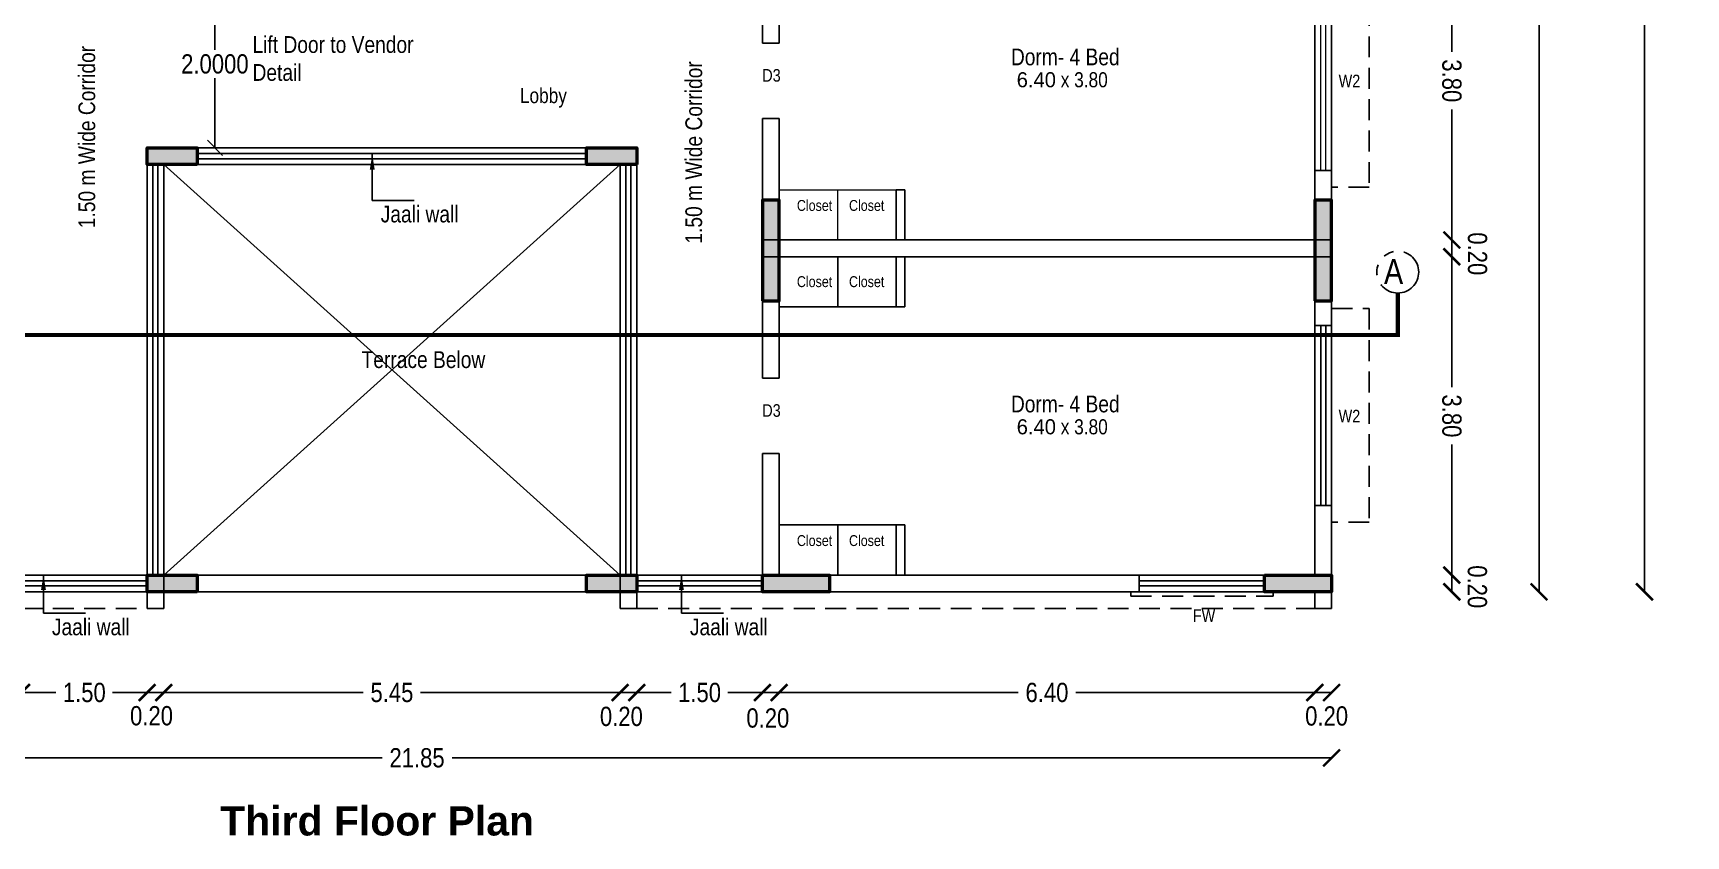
# Model space of a CAD drawing. Header units: metres. Extents: x -488 to 19274, y 1106 to 2071.
# Drawn here: x 19097.71 to 19117.45, y 1130.13 to 1139.71 of the extents above; entities that cross this region are included whole.
import ezdxf

# ---------------------------------------------------------------- set-up
doc = ezdxf.new("R2010")
doc.units = ezdxf.units.M
doc.header["$MEASUREMENT"] = 0
doc.linetypes.add('HIDDEN', pattern=[0.375, 0.25, -0.125])
doc.linetypes.add('PHANTOM2', pattern=[1.25, 0.625, -0.125, 0.125, -0.125, 0.125, -0.125])
for name, color, linetype in [('0 @ 1 (2)', 7, 'Continuous'), ('BLK_1_FLR_3_CARPET_AREA', 17, 'Continuous'), ('BLK_1_FLR_3_REGULAR_ROOM_0', 117, 'Continuous'), ('WALL', 251, 'Continuous')]:
    doc.layers.add(name, color=color, linetype=linetype)
doc.layers.add('BLK_1_FLR_3_BLT_UP_AREA', color=17, linetype='Continuous', plot=False)
for name, color, linetype, lineweight in [('COL', 1, 'Continuous', 50), ('Hatch', 8, 'Continuous', 5), ('Joinery', 5, 'Continuous', 9)]:
    doc.layers.add(name, color=color, linetype=linetype, lineweight=lineweight)
doc.layers.add('DA-Furnitures', color=24, linetype='Continuous', lineweight=13, plot=False)
doc.styles.add('CODE', font='swissc.ttf', dxfattribs={"height": 0.25})
doc.styles.get("Standard").update_dxf_attribs({"font": 'swissc.ttf', "height": 0.23})
doc.dimstyles.new('OUTER', dxfattribs={"dimscale": 0, "dimtxt": 0.3, "dimasz": 0.18, "dimexe": 0.18, "dimexo": 0.0625, "dimgap": 0.09, "dimtad": 0, "dimzin": 0, "dimdsep": 46, "dimtxsty": 'CODE', "dimcen": 0.09, "dimse1": 1, "dimse2": 1, "dimclrd": 8, "dimclrt": 1, "dimadec": 0, "dimazin": 0, "dimtfac": 1, "dimtofl": 0, "dimtmove": 0, "dimatfit": 3, "dimfxl": 0, "dimtolj": 1, "dimtzin": 0, "dimarcsym": 0})
doc.dimstyles.get("Standard").update_dxf_attribs({"dimtxt": 1, "dimasz": 0.18, "dimexe": 0.18, "dimexo": 0.0625, "dimgap": 0.09, "dimtad": 0, "dimtih": 1, "dimtoh": 1, "dimdec": 4, "dimzin": 0, "dimdsep": 46, "dimtxsty": 'Standard', "dimcen": 0.09, "dimadec": 0, "dimazin": 0, "dimtfac": 1, "dimtdec": 4, "dimtofl": 0, "dimtmove": 0, "dimatfit": 3, "dimfxl": 0, "dimtolj": 1, "dimtzin": 0, "dimarcsym": 0})

# ---------------------------------------------------------------- blocks, each defined once
blk = doc.blocks.new('_OBLIQUE')
at = {"color": 0, "linetype": 'ByBlock'}
blk.add_line((-0.5, -0.5), (0.5, 0.5), dxfattribs=at)
blk = doc.blocks.new('*D208')
at = {"lineweight": -2}
for p, q in [((19099.993, 1140.344), (19099.7, 1140.344)), ((19099.88, 1140.344), (19099.88, 1139.512)), ((19099.88, 1138.344), (19099.88, 1139.176)), ((19099.993, 1138.344), (19099.7, 1138.344))]:
    blk.add_line(p, q, dxfattribs=at)
at = {"layer": 'Defpoints', "color": 0}
for p in [(19099.88, 1140.344), (19100.055, 1140.344), (19100.055, 1138.344)]:
    blk.add_point(p, dxfattribs=at)
at = {"lineweight": -2, "xscale": 0.18, "yscale": 0.18, "zscale": 0.18}
for p, rotation in [((19099.88, 1140.344), 90), ((19099.88, 1138.344), 270)]:
    blk.add_blockref('_OBLIQUE', p, dxfattribs=dict(at, rotation=rotation))
at = {"insert": (19099.88, 1139.344), "char_height": 0.23, "attachment_point": 5}
blk.add_mtext('\\A1;2.0000', dxfattribs=at)
blk = doc.blocks.new('A$C4303148A')
at = {"layer": 'DA-Furnitures'}
for p, q in [((0.9, 3.4), (0.9, 4)), ((0.9, 0.2), (0.9, 0.8))]:
    blk.add_line(p, q, dxfattribs=at)
for points in [[(1.6, 3.4), (0.2, 3.4), (0.2, 4), (1.6, 4)], [(1.6, 0.2), (0.2, 0.2), (0.2, 0.8), (1.6, 0.8)]]:
    blk.add_lwpolyline(points, close=True, dxfattribs=at)
at = {"layer": 'Joinery'}
for p, q in [((6.6, 3.18), (6.6, 1.03)), ((6.67, 1.03), (6.67, 3.18)), ((6.73, 1.03), (6.73, 3.18)), ((6.8, 3.18), (6.8, 1.03))]:
    blk.add_line(p, q, dxfattribs=at)
at = {"layer": 'WALL'}
for p, q in [((0, 4.2), (6.8, 4.2)), ((0, 2.55), (0, 4.2)), ((6.8, 4.2), (6.8, 3.18)), ((0.2, 4), (1.6, 4)), ((0.2, 2.55), (0.2, 4)), ((1.6, 3.4), (1.6, 4)), ((1.7, 4), (6.6, 4)), ((1.7, 3.4), (1.7, 4)), ((6.6, 4), (6.6, 3.18)), ((1.6, 3.4), (1.7, 3.4)), ((6.6, 3.18), (6.8, 3.18)), ((0, 2.55), (0.2, 2.55)), ((0, 0), (0, 1.65)), ((0, 1.65), (0.2, 1.65)), ((0, 1.65), (0.2, 1.65)), ((0.2, 0.2), (0.2, 1.65)), ((6.6, 1.03), (6.6, 0.2)), ((6.6, 1.03), (6.8, 1.03)), ((6.8, 1.03), (6.8, 0)), ((1.6, 0.8), (1.6, 0.2)), ((1.7, 0.8), (1.6, 0.8)), ((1.7, 0.2), (1.7, 0.8)), ((1.6, 0.2), (0.2, 0.2)), ((6.6, 0.2), (1.7, 0.2)), ((6.8, 0), (0, 0))]:
    blk.add_line(p, q, dxfattribs=at)
blk = doc.blocks.new('A$C3B793707')
at = {"layer": 'WALL'}
blk.add_blockref('A$C4303148A', (0, 0), dxfattribs=at)
blk = doc.blocks.new('zw$3395')
at = {"layer": 'Hatch'}
h = blk.add_hatch(color=256, dxfattribs=at)
h.dxf.hatch_style = 1
h.paths.add_polyline_path([(15.05, 12.675), (15.05, 11.475), (15.25, 11.475), (15.25, 12.675)])
h.paths.add_polyline_path([(21.65, 12.661), (21.65, 11.461), (21.85, 11.461), (21.85, 12.661)])
h.paths.add_polyline_path([(15.05, 8.5), (15.05, 7.3), (15.25, 7.3), (15.25, 8.5)])
h.paths.add_polyline_path([(21.65, 8.5), (21.65, 7.3), (21.85, 7.3), (21.85, 8.5)])
h.paths.add_polyline_path([(15.05, 4.675), (15.05, 3.475), (15.25, 3.475), (15.25, 4.675)])
h.paths.add_polyline_path([(21.65, 4.675), (21.65, 3.475), (21.85, 3.475), (21.85, 4.675)])
h.paths.add_polyline_path([(0, 3.5), (0, 3.3), (0.8, 3.3), (0.8, 3.5)])
h.paths.add_polyline_path([(4.5, 3.5), (4.5, 3.3), (5.3, 3.3), (5.3, 3.5)])
h.paths.add_polyline_path([(15.05, 16.5), (15.05, 16.3), (15.85, 16.3), (15.85, 16.5)])
h.paths.add_polyline_path([(0, 0.2), (0, 0), (0.8, 0), (0.8, 0.2)])
h.paths.add_polyline_path([(5.4, 0.2), (5.4, 0), (6.2, 0), (6.2, 0.2)])
h.paths.add_polyline_path([(0, 6.8), (0, 6.6), (0.8, 6.6), (0.8, 6.8)])
h.paths.add_polyline_path([(5.4, 6.8), (5.4, 6.6), (6.2, 6.6), (6.2, 6.8)])
h.paths.add_polyline_path([(21.05, 16.5), (21.05, 16.3), (21.85, 16.3), (21.85, 16.5)])
h.paths.add_polyline_path([(13.35, 12.1), (13.35, 12.9), (13.55, 12.9), (13.55, 12.1)])
h.paths.add_polyline_path([(4.5, 9.8), (4.5, 10), (5.3, 10), (5.3, 9.8)])
h.paths.add_polyline_path([(0, 10), (0, 9.8), (0.8, 9.8), (0.8, 10)])
h.paths.add_polyline_path([(13.35, 7.3), (13.35, 8.1), (13.55, 8.1), (13.55, 7.3)])
h.paths.add_polyline_path([(15.05, 0.2), (15.05, 0), (15.85, 0), (15.85, 0.2)])
h.paths.add_polyline_path([(21.05, 0.2), (21.05, 0), (21.85, 0), (21.85, 0.2)])
h.paths.add_polyline_path([(7.7, 5.1), (7.7, 5.3), (8.3, 5.3), (8.3, 5.1)])
h.paths.add_polyline_path([(7.7, 7.5), (7.7, 7.3), (8.3, 7.3), (8.3, 7.5)])
h.paths.add_polyline_path([(7.7, 10), (7.7, 10.2), (8.3, 10.2), (8.3, 10)])
h.paths.add_polyline_path([(10.15, 7.3), (10.15, 7.9), (10.35, 7.9), (10.35, 7.3)])
h.paths.add_polyline_path([(7.7, 0), (7.7, 0.2), (8.3, 0.2), (8.3, 0)])
h.paths.add_polyline_path([(3.1, 13.3), (3.1, 13.1), (3.7, 13.1), (3.7, 13.3)])
h.paths.add_polyline_path([(0, 13.1), (0, 13.3), (0.6, 13.3), (0.6, 13.1)])
h.paths.add_polyline_path([(5.6, 13.1), (5.6, 13.3), (6.2, 13.3), (6.2, 13.1)])
h.paths.add_polyline_path([(10.15, 10.2), (10.15, 9.6), (10.35, 9.6), (10.35, 10.2)])
h.paths.add_polyline_path([(7.7, 12.7), (7.7, 12.9), (8.3, 12.9), (8.3, 12.7)])
h.paths.add_polyline_path([(10.15, 12.3), (10.15, 12.9), (10.35, 12.9), (10.35, 12.3)])
h.paths.add_polyline_path([(12.95, 5.3), (12.95, 5.1), (13.55, 5.1), (13.55, 5.3)])
h.paths.add_polyline_path([(7.7, 16.3), (7.7, 16.5), (8.3, 16.5), (8.3, 16.3)])
h.paths.add_polyline_path([(9.75, 16.3), (9.75, 16.5), (10.35, 16.5), (10.35, 16.3)])
h.paths.add_polyline_path([(3.1, 16.3), (3.1, 16.5), (3.7, 16.5), (3.7, 16.3)])
h.paths.add_polyline_path([(0, 16.3), (0, 16.5), (0.6, 16.5), (0.6, 16.3)])
h.paths.add_polyline_path([(12.95, 16.3), (12.95, 16.5), (13.55, 16.5), (13.55, 16.3)])
h.paths.add_polyline_path([(12.95, 0), (12.95, 0.2), (13.55, 0.2), (13.55, 0)])
at = {"layer": 'COL'}
for points in [[(8.3, 5.1), (7.7, 5.1), (7.7, 5.3), (8.3, 5.3)], [(13.55, 5.1), (12.95, 5.1), (12.95, 5.3), (13.55, 5.3)], [(15.05, 3.475), (15.25, 3.475), (15.25, 4.675), (15.05, 4.675)], [(21.65, 3.475), (21.85, 3.475), (21.85, 4.675), (21.65, 4.675)], [(8.3, 0), (7.7, 0), (7.7, 0.2), (8.3, 0.2)], [(13.55, 0), (12.95, 0), (12.95, 0.2), (13.55, 0.2)], [(15.05, 0.2), (15.85, 0.2), (15.85, 0), (15.05, 0)], [(21.05, 0.2), (21.85, 0.2), (21.85, 0), (21.05, 0)]]:
    blk.add_lwpolyline(points, close=True, dxfattribs=at)
blk = doc.blocks.new('_ArchTick')
at = {"const_width": 0.15}
blk.add_lwpolyline([(-0.5, -0.5), (0.5, 0.5)], dxfattribs=at)
blk = doc.blocks.new('*D429')
at = {"lineweight": -2}
for p, q in [((19097.57, 1131.842), (19097.982, 1131.842)), ((19099.07, 1131.842), (19098.659, 1131.842))]:
    blk.add_line(p, q, dxfattribs=at)
at = {"layer": 'Defpoints', "color": 0}
for p in [(19097.57, 1133.244), (19099.07, 1133.244), (19099.07, 1131.842)]:
    blk.add_point(p, dxfattribs=at)
at = {"lineweight": -2, "xscale": 0.2, "yscale": 0.2, "zscale": 0.2}
for p, rotation in [((19097.57, 1131.842), 179.9999999998697), ((19099.07, 1131.842), 359.9999999998697)]:
    blk.add_blockref('_ArchTick', p, dxfattribs=dict(at, rotation=rotation))
at = {"insert": (19098.32, 1131.842), "char_height": 0.23, "attachment_point": 5}
blk.add_mtext('\\A1;1.50', dxfattribs=at)
blk = doc.blocks.new('*D430')
at = {"lineweight": -2}
blk.add_line((19099.07, 1131.842), (19099.27, 1131.842), dxfattribs=at)
at = {"layer": 'Defpoints', "color": 0}
for p in [(19099.07, 1133.244), (19099.27, 1133.244), (19099.27, 1131.842)]:
    blk.add_point(p, dxfattribs=at)
at = {"lineweight": -2, "xscale": 0.2, "yscale": 0.2, "zscale": 0.2}
for p, rotation in [((19099.07, 1131.842), 179.9999999998697), ((19099.27, 1131.842), 359.9999999998697)]:
    blk.add_blockref('_ArchTick', p, dxfattribs=dict(at, rotation=rotation))
at = {"insert": (19099.123, 1131.564), "char_height": 0.23, "attachment_point": 5}
blk.add_mtext('\\A1;0.20', dxfattribs=at)
blk = doc.blocks.new('*D431')
at = {"lineweight": -2}
for p, q in [((19099.27, 1131.842), (19101.653, 1131.842)), ((19104.72, 1131.842), (19102.337, 1131.842))]:
    blk.add_line(p, q, dxfattribs=at)
at = {"layer": 'Defpoints', "color": 0}
for p in [(19099.27, 1133.244), (19104.72, 1133.244), (19104.72, 1131.842)]:
    blk.add_point(p, dxfattribs=at)
at = {"lineweight": -2, "xscale": 0.2, "yscale": 0.2, "zscale": 0.2}
for p, rotation in [((19099.27, 1131.842), 179.9999999998697), ((19104.72, 1131.842), 359.9999999998697)]:
    blk.add_blockref('_ArchTick', p, dxfattribs=dict(at, rotation=rotation))
at = {"insert": (19101.995, 1131.842), "char_height": 0.23, "attachment_point": 5}
blk.add_mtext('\\A1;5.45', dxfattribs=at)
blk = doc.blocks.new('*D432')
at = {"lineweight": -2}
blk.add_line((19104.72, 1131.842), (19104.92, 1131.842), dxfattribs=at)
at = {"layer": 'Defpoints', "color": 0}
for p in [(19104.72, 1133.244), (19104.92, 1133.244), (19104.92, 1131.842)]:
    blk.add_point(p, dxfattribs=at)
at = {"lineweight": -2, "xscale": 0.2, "yscale": 0.2, "zscale": 0.2}
for p, rotation in [((19104.72, 1131.842), 179.9999999998697), ((19104.92, 1131.842), 359.9999999998697)]:
    blk.add_blockref('_ArchTick', p, dxfattribs=dict(at, rotation=rotation))
at = {"insert": (19104.736, 1131.556), "char_height": 0.23, "attachment_point": 5}
blk.add_mtext('\\A1;0.20', dxfattribs=at)
blk = doc.blocks.new('*D433')
at = {"lineweight": -2}
for p, q in [((19104.92, 1131.842), (19105.332, 1131.842)), ((19106.42, 1131.842), (19106.009, 1131.842))]:
    blk.add_line(p, q, dxfattribs=at)
at = {"layer": 'Defpoints', "color": 0}
for p in [(19104.92, 1133.244), (19106.42, 1133.244), (19106.42, 1131.842)]:
    blk.add_point(p, dxfattribs=at)
at = {"lineweight": -2, "xscale": 0.2, "yscale": 0.2, "zscale": 0.2}
for p, rotation in [((19104.92, 1131.842), 179.9999999998697), ((19106.42, 1131.842), 359.9999999998697)]:
    blk.add_blockref('_ArchTick', p, dxfattribs=dict(at, rotation=rotation))
at = {"insert": (19105.67, 1131.842), "char_height": 0.23, "attachment_point": 5}
blk.add_mtext('\\A1;1.50', dxfattribs=at)
blk = doc.blocks.new('*D434')
at = {"lineweight": -2}
blk.add_line((19106.42, 1131.842), (19106.62, 1131.842), dxfattribs=at)
at = {"layer": 'Defpoints', "color": 0}
for p in [(19106.42, 1133.244), (19106.62, 1133.244), (19106.62, 1131.842)]:
    blk.add_point(p, dxfattribs=at)
at = {"lineweight": -2, "xscale": 0.2, "yscale": 0.2, "zscale": 0.2}
for p, rotation in [((19106.42, 1131.842), 179.9999999998697), ((19106.62, 1131.842), 359.9999999998697)]:
    blk.add_blockref('_ArchTick', p, dxfattribs=dict(at, rotation=rotation))
at = {"insert": (19106.486, 1131.537), "char_height": 0.23, "attachment_point": 5}
blk.add_mtext('\\A1;0.20', dxfattribs=at)
blk = doc.blocks.new('*D435')
at = {"lineweight": -2}
for p, q in [((19106.62, 1131.842), (19109.478, 1131.842)), ((19113.02, 1131.842), (19110.163, 1131.842))]:
    blk.add_line(p, q, dxfattribs=at)
at = {"layer": 'Defpoints', "color": 0}
for p in [(19106.62, 1133.244), (19113.02, 1133.244), (19113.02, 1131.842)]:
    blk.add_point(p, dxfattribs=at)
at = {"lineweight": -2, "xscale": 0.2, "yscale": 0.2, "zscale": 0.2}
for p, rotation in [((19106.62, 1131.842), 179.9999999998697), ((19113.02, 1131.842), 359.9999999998697)]:
    blk.add_blockref('_ArchTick', p, dxfattribs=dict(at, rotation=rotation))
at = {"insert": (19109.82, 1131.842), "char_height": 0.23, "attachment_point": 5}
blk.add_mtext('\\A1;6.40', dxfattribs=at)
blk = doc.blocks.new('*D436')
at = {"lineweight": -2}
blk.add_line((19113.02, 1131.842), (19113.22, 1131.842), dxfattribs=at)
at = {"layer": 'Defpoints', "color": 0}
for p in [(19113.02, 1133.244), (19113.22, 1133.244), (19113.22, 1131.842)]:
    blk.add_point(p, dxfattribs=at)
at = {"lineweight": -2, "xscale": 0.2, "yscale": 0.2, "zscale": 0.2}
for p, rotation in [((19113.02, 1131.842), 179.9999999998697), ((19113.22, 1131.842), 359.9999999998697)]:
    blk.add_blockref('_ArchTick', p, dxfattribs=dict(at, rotation=rotation))
at = {"insert": (19113.161, 1131.561), "char_height": 0.23, "attachment_point": 5}
blk.add_mtext('\\A1;0.20', dxfattribs=at)
blk = doc.blocks.new('*D438')
at = {"lineweight": -2}
for p, q in [((19091.37, 1131.062), (19101.878, 1131.062)), ((19113.22, 1131.062), (19102.713, 1131.062))]:
    blk.add_line(p, q, dxfattribs=at)
at = {"layer": 'Defpoints', "color": 0}
for p in [(19091.37, 1133.044), (19113.22, 1133.044), (19113.22, 1131.062)]:
    blk.add_point(p, dxfattribs=at)
at = {"lineweight": -2, "xscale": 0.2, "yscale": 0.2, "zscale": 0.2, "rotation": 180}
blk.add_blockref('_ArchTick', (19091.37, 1131.062), dxfattribs=at)
at = {"lineweight": -2, "xscale": 0.2, "yscale": 0.2, "zscale": 0.2}
blk.add_blockref('_ArchTick', (19113.22, 1131.062), dxfattribs=at)
at = {"insert": (19102.295, 1131.062), "char_height": 0.23, "attachment_point": 5}
blk.add_mtext('\\A1;21.85', dxfattribs=at)
blk = doc.blocks.new('*D473')
at = {"lineweight": -2}
for p, q in [((19114.656, 1141.044), (19114.656, 1139.488)), ((19114.656, 1137.244), (19114.656, 1138.801))]:
    blk.add_line(p, q, dxfattribs=at)
at = {"layer": 'Defpoints', "color": 0}
for p in [(19113.02, 1141.044), (19113.02, 1137.244), (19114.656, 1137.244)]:
    blk.add_point(p, dxfattribs=at)
at = {"lineweight": -2, "xscale": 0.2, "yscale": 0.2, "zscale": 0.2}
for p, rotation in [((19114.656, 1141.044), 90.00009377591637), ((19114.656, 1137.244), 270.0000937759164)]:
    blk.add_blockref('_ArchTick', p, dxfattribs=dict(at, rotation=rotation))
at = {"insert": (19114.656, 1139.144), "char_height": 0.23, "attachment_point": 5, "rotation": 270.0001}
blk.add_mtext('\\A1;3.80', dxfattribs=at)
blk = doc.blocks.new('*D474')
at = {"lineweight": -2}
blk.add_line((19114.656, 1137.244), (19114.656, 1137.044), dxfattribs=at)
at = {"layer": 'Defpoints', "color": 0}
for p in [(19113.02, 1137.244), (19113.02, 1137.044), (19114.656, 1137.044)]:
    blk.add_point(p, dxfattribs=at)
at = {"lineweight": -2, "xscale": 0.2, "yscale": 0.2, "zscale": 0.2}
for p, rotation in [((19114.656, 1137.244), 90.00009377591637), ((19114.656, 1137.044), 270.0000937759164)]:
    blk.add_blockref('_ArchTick', p, dxfattribs=dict(at, rotation=rotation))
at = {"insert": (19114.962, 1137.079), "char_height": 0.23, "attachment_point": 5, "rotation": 270.0001}
blk.add_mtext('\\A1;0.20', dxfattribs=at)
blk = doc.blocks.new('*D475')
at = {"lineweight": -2}
for p, q in [((19114.656, 1137.044), (19114.656, 1135.488)), ((19114.656, 1133.244), (19114.656, 1134.801))]:
    blk.add_line(p, q, dxfattribs=at)
at = {"layer": 'Defpoints', "color": 0}
for p in [(19113.02, 1137.044), (19113.02, 1133.244), (19114.656, 1133.244)]:
    blk.add_point(p, dxfattribs=at)
at = {"lineweight": -2, "xscale": 0.2, "yscale": 0.2, "zscale": 0.2}
for p, rotation in [((19114.656, 1137.044), 90.00009377591637), ((19114.656, 1133.244), 270.0000937759164)]:
    blk.add_blockref('_ArchTick', p, dxfattribs=dict(at, rotation=rotation))
at = {"insert": (19114.656, 1135.144), "char_height": 0.23, "attachment_point": 5, "rotation": 270.0001}
blk.add_mtext('\\A1;3.80', dxfattribs=at)
blk = doc.blocks.new('*D476')
at = {"lineweight": -2}
blk.add_line((19114.656, 1133.244), (19114.656, 1133.044), dxfattribs=at)
at = {"layer": 'Defpoints', "color": 0}
for p in [(19113.02, 1133.244), (19113.02, 1133.044), (19114.656, 1133.044)]:
    blk.add_point(p, dxfattribs=at)
at = {"lineweight": -2, "xscale": 0.2, "yscale": 0.2, "zscale": 0.2}
for p, rotation in [((19114.656, 1133.244), 90.00009377591637), ((19114.656, 1133.044), 270.0000937759164)]:
    blk.add_blockref('_ArchTick', p, dxfattribs=dict(at, rotation=rotation))
at = {"insert": (19114.96, 1133.105), "char_height": 0.23, "attachment_point": 5, "rotation": 270.0001}
blk.add_mtext('\\A1;0.20', dxfattribs=at)
blk = doc.blocks.new('*D478')
at = {"lineweight": -2}
for p, q in [((19115.698, 1149.544), (19115.698, 1141.709)), ((19115.698, 1133.044), (19115.698, 1140.88))]:
    blk.add_line(p, q, dxfattribs=at)
at = {"layer": 'Defpoints', "color": 0}
for p in [(19113.22, 1149.544), (19113.22, 1133.044), (19115.698, 1133.044)]:
    blk.add_point(p, dxfattribs=at)
at = {"lineweight": -2, "xscale": 0.2, "yscale": 0.2, "zscale": 0.2}
for p, rotation in [((19115.698, 1149.544), 90), ((19115.698, 1133.044), 270)]:
    blk.add_blockref('_ArchTick', p, dxfattribs=dict(at, rotation=rotation))
at = {"insert": (19115.698, 1141.294), "char_height": 0.23, "attachment_point": 5, "rotation": 90}
blk.add_mtext('\\A1;16.50', dxfattribs=at)
blk = doc.blocks.new('*D502')
at = {"lineweight": -2}
for p, q in [((19116.958, 1149.544), (19116.958, 1141.709)), ((19116.958, 1133.044), (19116.958, 1140.88))]:
    blk.add_line(p, q, dxfattribs=at)
at = {"layer": 'Defpoints', "color": 0}
for p in [(19119.5, 1149.544), (19116.958, 1133.044), (19119.5, 1133.044)]:
    blk.add_point(p, dxfattribs=at)
at = {"lineweight": -2, "xscale": 0.2, "yscale": 0.2, "zscale": 0.2}
for p, rotation in [((19116.958, 1149.544), 90), ((19116.958, 1133.044), 270)]:
    blk.add_blockref('_ArchTick', p, dxfattribs=dict(at, rotation=rotation))
at = {"insert": (19116.958, 1141.294), "char_height": 0.23, "attachment_point": 5, "rotation": 90}
blk.add_mtext('\\A1;16.50', dxfattribs=at)

msp = doc.modelspace()

# ---------------------------------------------------------------- linework, layer by layer
at = {"linetype": 'HIDDEN'}
for p, q in [((19113.67031, 1140.42425), (19113.67031, 1137.87425)), ((19113.67031, 1137.87425), (19113.22031, 1137.87425)), ((19113.22031, 1136.42425), (19113.67031, 1136.42425)), ((19113.67031, 1136.42425), (19113.67031, 1133.87425)), ((19113.67031, 1133.87425), (19113.22031, 1133.87425)), ((19110.82031, 1133.04425), (19110.82031, 1132.99425)), ((19110.82031, 1132.99425), (19112.52031, 1132.99425)), ((19112.52031, 1133.04425), (19112.52031, 1132.99425)), ((19091.57031, 1132.84425), (19099.07031, 1132.84425)), ((19104.92031, 1132.84425), (19113.02031, 1132.84425))]:
    msp.add_line(p, q, dxfattribs=at)
for p, q in [((19099.07031, 1138.34425), (19099.67031, 1138.34425)), ((19099.07031, 1138.14425), (19099.07031, 1138.34425)), ((19099.67031, 1138.34425), (19104.32031, 1138.34425)), ((19099.67031, 1138.34425), (19099.67031, 1138.14425)), ((19104.32031, 1138.34425), (19104.92031, 1138.34425)), ((19104.32031, 1138.14425), (19104.32031, 1138.34425)), ((19104.92031, 1138.34425), (19104.92031, 1138.14425)), ((19099.07031, 1138.14425), (19099.07031, 1133.24424)), ((19099.07031, 1138.14425), (19099.07031, 1133.24424)), ((19099.67031, 1138.14425), (19099.07031, 1138.14425)), ((19099.1403, 1138.14425), (19099.1403, 1133.24425)), ((19099.20031, 1138.14425), (19099.20031, 1133.24425)), ((19099.27031, 1138.14425), (19104.72031, 1133.24425)), ((19099.27031, 1133.24425), (19104.72031, 1138.14425)), ((19099.27031, 1138.14425), (19099.27031, 1133.24424)), ((19099.27031, 1138.14425), (19099.27031, 1133.24424)), ((19099.67031, 1138.27425), (19104.32031, 1138.27425)), ((19099.67031, 1138.21425), (19104.32031, 1138.21425)), ((19099.67031, 1138.14425), (19104.32031, 1138.14425)), ((19104.92031, 1138.14425), (19104.32031, 1138.14425)), ((19104.72031, 1138.14425), (19104.72031, 1133.24424)), ((19104.72031, 1138.14425), (19104.72031, 1133.24424)), ((19104.7903, 1138.14425), (19104.7903, 1133.24425)), ((19104.85031, 1138.14425), (19104.85031, 1133.24425)), ((19104.92031, 1138.14425), (19104.92031, 1133.24424)), ((19104.92031, 1138.14425), (19104.92031, 1133.24424)), ((19106.42031, 1135.59425), (19106.42031, 1137.24425)), ((19106.42031, 1137.24425), (19113.22031, 1137.24425)), ((19113.22031, 1137.24425), (19113.22031, 1136.22425)), ((19106.62031, 1135.59425), (19106.62031, 1137.04425)), ((19106.62031, 1137.04425), (19108.02031, 1137.04425)), ((19107.32031, 1136.44425), (19107.32031, 1137.04425)), ((19108.02031, 1136.44425), (19108.02031, 1137.04425)), ((19108.12031, 1136.44425), (19108.12031, 1137.04425)), ((19108.12031, 1137.04425), (19113.02031, 1137.04425)), ((19113.02031, 1137.04425), (19113.02031, 1136.22425)), ((19108.02031, 1136.44425), (19108.12031, 1136.44425)), ((19113.02031, 1136.22425), (19113.02031, 1134.07425)), ((19113.02031, 1136.22425), (19113.22031, 1136.22425)), ((19113.09031, 1134.07425), (19113.09031, 1136.22425)), ((19113.15031, 1134.07425), (19113.15031, 1136.22425)), ((19113.22031, 1136.22425), (19113.22031, 1134.07425)), ((19106.42031, 1135.59425), (19106.62031, 1135.59425)), ((19106.42031, 1134.69425), (19106.62031, 1134.69425)), ((19106.42031, 1134.69425), (19106.62031, 1134.69425)), ((19106.42031, 1133.04425), (19106.42031, 1134.69425)), ((19106.62031, 1133.24425), (19106.62031, 1134.69425)), ((19113.02031, 1134.07425), (19113.22031, 1134.07425)), ((19113.02031, 1134.07425), (19113.02031, 1133.24425)), ((19113.22031, 1134.07425), (19113.22031, 1133.04425)), ((19107.32031, 1133.24425), (19107.32031, 1133.84425)), ((19108.12031, 1133.84425), (19108.02031, 1133.84425)), ((19108.02031, 1133.84425), (19108.02031, 1133.24425)), ((19108.12031, 1133.24425), (19108.12031, 1133.84425)), ((19099.07031, 1133.24425), (19097.57031, 1133.24425)), ((19099.07031, 1133.24424), (19099.67031, 1133.24424)), ((19099.07031, 1133.04425), (19099.07031, 1133.24424)), ((19099.27031, 1133.24425), (19104.72031, 1133.24425)), ((19099.67031, 1133.24424), (19099.67031, 1133.04425)), ((19104.32031, 1133.24424), (19104.92031, 1133.24424)), ((19104.32031, 1133.04425), (19104.32031, 1133.24424)), ((19104.92031, 1133.24425), (19106.42031, 1133.24425)), ((19104.92031, 1133.24424), (19104.92031, 1133.04425)), ((19108.02031, 1133.24425), (19106.62031, 1133.24425)), ((19110.92031, 1133.24425), (19108.12031, 1133.24425)), ((19110.92031, 1133.24425), (19112.42031, 1133.24425)), ((19110.92031, 1133.04425), (19110.92031, 1133.24425)), ((19113.02031, 1133.24425), (19112.42031, 1133.24425)), ((19112.42031, 1133.04425), (19112.42031, 1133.24425)), ((19099.07031, 1133.17425), (19097.57031, 1133.17425)), ((19099.07031, 1133.11425), (19097.57031, 1133.11425)), ((19099.07031, 1133.04425), (19097.57031, 1133.04425)), ((19099.07031, 1132.84425), (19099.07031, 1133.04425)), ((19099.67031, 1133.04425), (19099.07031, 1133.04425)), ((19099.27031, 1132.84425), (19099.27031, 1133.04425)), ((19099.27031, 1133.04425), (19104.72031, 1133.04425)), ((19104.92031, 1133.04425), (19104.32031, 1133.04425)), ((19104.72031, 1132.84425), (19104.72031, 1133.04425)), ((19104.92031, 1133.17425), (19106.42031, 1133.17425)), ((19104.92031, 1133.11425), (19106.42031, 1133.11425)), ((19104.92031, 1132.84425), (19104.92031, 1133.04425)), ((19104.92031, 1133.04425), (19106.42031, 1133.04425)), ((19110.92031, 1133.04425), (19106.42031, 1133.04425)), ((19110.92031, 1133.17425), (19112.42031, 1133.17425)), ((19110.92031, 1133.11425), (19112.42031, 1133.11425)), ((19110.92031, 1133.04425), (19112.42031, 1133.04425)), ((19113.02031, 1133.04425), (19112.42031, 1133.04425)), ((19113.02031, 1132.84425), (19113.02031, 1133.04425)), ((19113.22031, 1132.84425), (19113.22031, 1133.04425)), ((19099.07031, 1132.84425), (19099.27031, 1132.84425)), ((19104.72031, 1132.84425), (19104.92031, 1132.84425)), ((19113.02031, 1132.84425), (19113.22031, 1132.84425))]:
    msp.add_line(p, q)
for points in [[(19108.02031, 1136.44425), (19106.62031, 1136.44425), (19106.62031, 1137.04425), (19108.02031, 1137.04425)], [(19108.02031, 1133.24425), (19106.62031, 1133.24425), (19106.62031, 1133.84425), (19108.02031, 1133.84425)]]:
    msp.add_lwpolyline(points, close=True)
at = {"linetype": 'PHANTOM2', "const_width": 0.05}
msp.add_lwpolyline([(19114.01101, 1136.61059), (19114.01101, 1136.11059), (19090.49974, 1136.11059), (19090.49974, 1136.61059)], dxfattribs=at)
at = {"linetype": 'PHANTOM2'}
msp.add_circle((19114.01101, 1136.86059), 0.25, dxfattribs=at)
at = {"layer": 'BLK_1_FLR_3_BLT_UP_AREA', "color": 17}
msp.add_lwpolyline([(19113.22031, 1133.04425), (19104.72031, 1133.04425), (19104.72031, 1138.14425), (19099.27031, 1138.14425), (19099.27031, 1133.04425), (19091.37031, 1133.04425), (19091.37031, 1149.54425), (19113.22031, 1149.54425)], close=True, dxfattribs=at)
at = {"layer": 'BLK_1_FLR_3_CARPET_AREA', "color": 17}
msp.add_lwpolyline([(19113.02031, 1149.34425), (19113.02031, 1133.24425), (19104.92031, 1133.24425), (19104.92031, 1138.34425), (19099.07031, 1138.34425), (19099.07031, 1133.24424), (19091.57031, 1133.24424), (19091.57031, 1146.14425), (19097.57031, 1146.14425), (19097.57031, 1149.34425), (19099.07031, 1149.34425), (19099.07031, 1140.34425), (19104.92031, 1140.34425), (19104.92031, 1149.34425), (19113.02031, 1149.34425)], close=True, dxfattribs=at)
at = {"layer": 'BLK_1_FLR_3_REGULAR_ROOM_0', "color": 2}
msp.add_lwpolyline([(19113.02031, 1149.34425), (19113.02031, 1133.24425), (19104.92031, 1133.24425), (19104.92031, 1138.34425), (19099.07031, 1138.34425), (19099.07031, 1133.24424), (19091.57031, 1133.24424), (19091.57031, 1146.14425), (19097.57031, 1146.14425), (19097.57031, 1149.34425), (19099.07031, 1149.34425), (19099.07031, 1140.34425), (19104.92031, 1140.34425), (19104.92031, 1149.34425), (19113.02031, 1149.34425)], close=True, dxfattribs=at)

# ---------------------------------------------------------------- block references
for name, p in [('zw$3395', (19091.37031, 1133.04425)), ('A$C3B793707', (19106.42031, 1137.04425))]:
    msp.add_blockref(name, p)

# ---------------------------------------------------------------- texts
at = {"char_height": 0.2, "width": 3.5844943, "attachment_point": 9, "rotation": 90}
for insert in [(19098.45281, 1139.56088), (19105.7033, 1139.37718)]:
    msp.add_mtext('1.50 m Wide Corridor', dxfattribs=dict(at, insert=insert))
for s, insert, char_height, width, attachment_point in [('Lift Door to Vendor \\PDetail', (19100.32982, 1139.67673), 0.2, 3.8320968, 1), ('Dorm- 4 Bed', (19110.68809, 1139.32611), 0.2, 2.3810588, 9), ('D3', (19106.41963, 1139.28372), 0.15, 0.3942709, 1), ('{\\fHeebo|b0|i0|c0|p2;6.40} x 3.80', (19110.54637, 1139.06376), 0.18, 1.5896265, 9), ('W2', (19113.30451, 1139.21677), 0.15, 0.3942709, 1), ('Lobby', (19104.08551, 1139.05737), 0.18, 3.8320968, 3), ('Closet', (19107.25474, 1137.58915), 0.13, 3.8320968, 9), ('Closet', (19107.87726, 1137.58915), 0.13, 3.8320968, 9), ('Jaali wall', (19101.86137, 1137.65303), 0.2, 3.8320968, 1), ('{\\W9.1208;  }A', (19112.1032, 1136.71748), 0.3, 3.8320968, 7), ('Closet', (19107.25474, 1136.67965), 0.13, 3.8320968, 9), ('Closet', (19107.87726, 1136.67965), 0.13, 3.8320968, 9), ('Terrace Below', (19103.10979, 1135.71284), 0.2, 2.3810588, 9), ('Dorm- 4 Bed', (19110.68809, 1135.18384), 0.2, 2.3810588, 9), ('D3', (19106.41963, 1135.28372), 0.15, 0.3942709, 1), ('W2', (19113.30451, 1135.21677), 0.15, 0.3942709, 1), ('{\\fHeebo|b0|i0|c0|p2;6.40} x 3.80', (19110.54637, 1134.92166), 0.18, 1.5896265, 9), ('Closet', (19107.25474, 1133.58915), 0.13, 3.8320968, 9), ('Closet', (19107.87726, 1133.58915), 0.13, 3.8320968, 9), ('FW', (19111.56298, 1132.83557), 0.15, 0.3942709, 1), ('Jaali wall', (19097.93369, 1132.72572), 0.2, 3.8320968, 1), ('Jaali wall', (19105.55507, 1132.72572), 0.2, 3.8320968, 1), ('{\\fArial|b1|i0|c0|p34;Third Floor Plan}', (19099.94434, 1130.48596), 0.35, 3.7190866, 1)]:
    msp.add_mtext(s, dxfattribs=dict(insert=insert, char_height=char_height, width=width, attachment_point=attachment_point))

# ---------------------------------------------------------------- dimensions: what is measured, and where the dimension line sits
dim = msp.add_linear_dim(base=(19099.87999, 1140.34425), p1=(19100.05505, 1138.34425), p2=(19100.05505, 1140.34425), angle=90, dimstyle='Standard', override={"dimtxt": 0.2, "dimgap": 0.05, "dimtad": 0, "dimblk": 'OBLIQUE', "dimclrd": 256, "dimclre": 256, "dimclrt": 256})
dim.commit()
dim.dimension.update_dxf_attribs({"geometry": '*D208', "text_midpoint": (19099.87999, 1139.34425)})
at = {"layer": '0 @ 1 (2)'}
for p1, p2, distance, picture, middle in [((19113.22031, 1149.54425), (19113.22031, 1133.04425), 2.47765, '*D478', (19115.69796, 1141.29425)), ((19119.50036, 1149.54425), (19119.50036, 1133.04425), -2.54194, '*D502', (19116.95842, 1141.29425)), ((19091.37031, 1133.04425), (19113.22031, 1133.04425), -1.98271, '*D438', (19102.29531, 1131.06154))]:
    dim = msp.add_aligned_dim(p1=p1, p2=p2, distance=distance, dimstyle='OUTER', override={"dimscale": 1, "dimtxt": 0.23, "dimasz": 0.2, "dimtxsty": 'Standard', "dimblk": 'ArchTick', "dimclrd": 256, "dimclre": 256, "dimclrt": 256, "dimtix": 0, "dimtofl": 0, "dimtmove": 0, "dimatfit": 3, "dimfxl": 0}, dxfattribs=at)
    dim.commit()
    dim.dimension.update_dxf_attribs({"geometry": picture, "text_midpoint": middle})
for base, p1, p2, angle, picture, middle in [((19114.65587, 1137.24425), (19113.02031, 1141.04425), (19113.02031, 1137.24425), 90.000094, '*D473', (19114.65587, 1139.14425)), ((19114.65588, 1133.24425), (19113.02031, 1137.04425), (19113.02031, 1133.24425), 90.000094, '*D475', (19114.65588, 1135.14425)), ((19099.07031, 1131.84178), (19097.57031, 1133.24425), (19099.07031, 1133.24425), 180, '*D429', (19098.32031, 1131.84178)), ((19104.72031, 1131.84178), (19099.27031, 1133.24424), (19104.72031, 1133.24424), 180, '*D431', (19101.99531, 1131.84178)), ((19106.42031, 1131.84178), (19104.92031, 1133.24424), (19106.42031, 1133.24425), 180, '*D433', (19105.67031, 1131.84178)), ((19113.02031, 1131.84178), (19106.62031, 1133.24425), (19113.02031, 1133.24425), 180, '*D435', (19109.82031, 1131.84178))]:
    dim = msp.add_linear_dim(base=base, p1=p1, p2=p2, angle=angle, dimstyle='OUTER', override={"dimscale": 1, "dimtxt": 0.23, "dimasz": 0.2, "dimtxsty": 'Standard', "dimblk": 'ArchTick', "dimclrd": 256, "dimclre": 256, "dimclrt": 256, "dimtix": 0, "dimtofl": 0, "dimtmove": 1, "dimatfit": 3, "dimfxl": 0}, dxfattribs=at)
    dim.commit()
    dim.dimension.update_dxf_attribs({"geometry": picture, "text_midpoint": middle})
for base, p1, p2, angle, picture, middle in [((19114.65587, 1137.04425), (19113.02031, 1137.24425), (19113.02031, 1137.04425), 90.000094, '*D474', (19114.96189, 1137.07871)), ((19114.65588, 1133.04425), (19113.02031, 1133.24425), (19113.02031, 1133.04425), 90.000094, '*D476', (19114.96008, 1133.10535)), ((19099.27031, 1131.84178), (19099.07031, 1133.24425), (19099.27031, 1133.24424), 180, '*D430', (19099.12293, 1131.5637)), ((19104.92031, 1131.84178), (19104.72031, 1133.24424), (19104.92031, 1133.24424), 180, '*D432', (19104.73571, 1131.55553)), ((19106.62031, 1131.84178), (19106.42031, 1133.24425), (19106.62031, 1133.24425), 180, '*D434', (19106.48556, 1131.53679)), ((19113.22031, 1131.84178), (19113.02031, 1133.24425), (19113.22031, 1133.24425), 180, '*D436', (19113.16088, 1131.5605))]:
    dim = msp.add_linear_dim(base=base, p1=p1, p2=p2, angle=angle, dimstyle='OUTER', override={"dimscale": 1, "dimtxt": 0.23, "dimasz": 0.2, "dimtxsty": 'Standard', "dimblk": 'ArchTick', "dimclrd": 256, "dimclre": 256, "dimclrt": 256, "dimtix": 0, "dimtofl": 0, "dimtmove": 1, "dimatfit": 3, "dimfxl": 0}, dxfattribs=at)
    dim.commit()
    dim.dimension.update_dxf_attribs({"geometry": picture, "text_midpoint": middle, "dimtype": 128})

# ---------------------------------------------------------------- leaders
for points in [[(19101.76008, 1138.26275), (19101.76008, 1137.71547), (19102.26129, 1137.71547)], [(19097.8324, 1133.24424), (19097.8324, 1132.78816), (19098.33361, 1132.78816)], [(19105.45378, 1133.24424), (19105.45378, 1132.78816), (19105.95499, 1132.78816)]]:
    msp.add_leader(points, dimstyle='Standard', override={"dimtad": 0})

doc.saveas('drawing.dxf')
